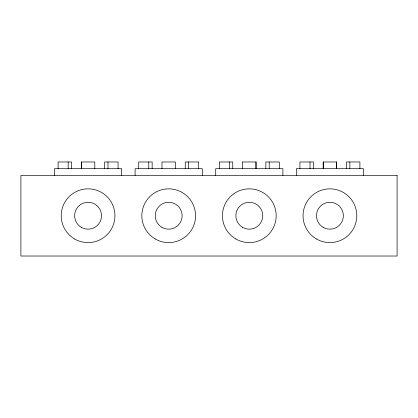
<?xml version="1.0" encoding="UTF-8"?>
<svg xmlns="http://www.w3.org/2000/svg" width="418" height="418" viewBox="0 0 418 418"><rect width="100%" height="100%" fill="white"/><g stroke="black" fill="none" stroke-linecap="round" stroke-linejoin="round"><path stroke-width="0.63" d="M81.4 161.975L81.4 168.694L81.358 161.975L94.797 161.975L94.797 168.694M242.592 161.975L256.025 161.975L256.025 168.694M323.239 161.975L323.239 168.694L323.203 161.975L336.642 161.975L336.642 168.694L336.6 161.975M363.508 175.408L363.508 168.694L296.331 168.694L296.331 175.408M359.908 168.694L359.908 161.975L346.475 161.975L346.475 168.694M349.835 161.975L349.835 168.694M313.369 168.694L313.369 161.975L299.931 161.975L299.931 168.694M310.01 161.975L310.01 168.694M282.897 175.408L282.897 168.694L215.719 168.694L215.719 175.408M279.297 168.694L279.297 161.975L265.858 161.975L265.858 168.694M269.218 161.975L269.218 168.694M255.988 161.975L255.988 168.694M242.628 161.975L242.592 168.694M232.753 168.694L232.753 161.975L219.319 161.975L219.319 168.694M229.393 161.975L229.393 168.694M202.281 175.408L202.281 168.694L135.103 168.694L135.103 175.408M198.681 168.694L198.681 161.975L185.247 161.975L185.247 168.694M188.607 161.975L188.607 168.694M175.408 168.694L175.408 161.975L161.975 161.975L161.975 168.694M152.142 168.694L152.142 161.975L138.703 161.975L138.703 168.694M148.782 161.975L148.782 168.694M121.669 175.408L121.669 168.694L54.492 168.694L54.492 175.408M118.069 168.694L118.069 161.975L104.631 161.975L104.631 168.694M107.99 161.975L107.99 168.694M71.525 168.694L71.525 161.975L58.092 161.975L58.092 168.694M68.165 161.975L68.165 168.694M397.1 175.408L20.9 175.408L20.9 256.025L397.1 256.025L397.1 175.408M81.358 227.355A13.433 13.433 0 0 0 101.517 215.719A13.433 13.433 0 0 0 81.358 204.083A13.433 13.433 0 0 0 81.358 227.355M74.644 238.991A26.872 26.872 0 0 0 114.95 215.719A26.872 26.872 0 0 0 74.644 192.447A26.872 26.872 0 0 0 74.644 238.991M161.975 227.355A13.433 13.433 0 0 0 182.128 215.719A13.433 13.433 0 0 0 161.975 204.083A13.433 13.433 0 0 0 161.975 227.355M155.256 238.991A26.872 26.872 0 0 0 195.567 215.719A26.872 26.872 0 0 0 155.256 192.447A26.872 26.872 0 0 0 155.256 238.991M242.592 227.355A13.433 13.433 0 0 0 262.744 215.719A13.433 13.433 0 0 0 242.592 204.083A13.433 13.433 0 0 0 242.592 227.355M235.872 238.991A26.872 26.872 0 0 0 276.178 215.719A26.872 26.872 0 0 0 235.872 192.447A26.872 26.872 0 0 0 235.872 238.991M323.203 227.355A13.433 13.433 0 0 0 343.356 215.719A13.433 13.433 0 0 0 323.203 204.083A13.433 13.433 0 0 0 323.203 227.355M316.483 238.991A26.872 26.872 0 0 0 356.794 215.719A26.872 26.872 0 0 0 316.483 192.447A26.872 26.872 0 0 0 316.483 238.991"/></g></svg>
